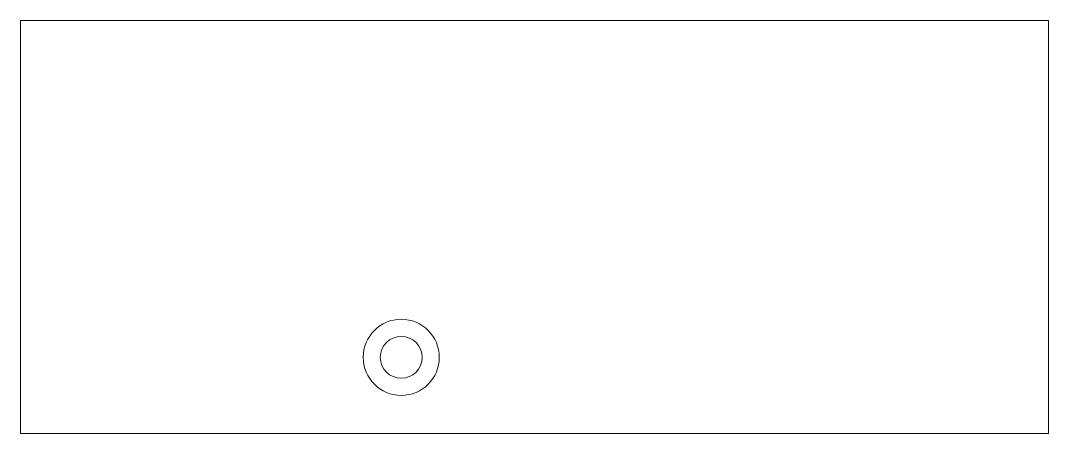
# Model space of a CAD drawing. Header units: inches. Extents: x -270 to 0, y 0 to 108.
import ezdxf

# ---------------------------------------------------------------- set-up
doc = ezdxf.new("R2010")
doc.units = ezdxf.units.IN
doc.header["$MEASUREMENT"] = 0
doc.layers.add('DECORATIONS', color=7, linetype='Continuous')
doc.layers.add('GEOMETRY-CUTTING', color=7, linetype='Continuous')

# ---------------------------------------------------------------- blocks, each defined once
blk = doc.blocks.new('Symbol1', base_point=(-135, 54.24))
at = {"layer": 'GEOMETRY-CUTTING', "color": 7, "linetype": 'Continuous', "lineweight": 0}
for p, q in [((-270, 108.49), (0, 108.49)), ((-270, 50.49), (-270, 108.49)), ((0, 108.49), (0, 0)), ((-270, 0), (-270, 50.49)), ((0, 0), (-270, 0))]:
    blk.add_line(p, q, dxfattribs=at)

msp = doc.modelspace()

# ---------------------------------------------------------------- linework, layer by layer
at = {"layer": 'DECORATIONS', "color": 50, "linetype": 'Continuous', "lineweight": 0}
for radius in [10, 5.5]:
    msp.add_circle((-170, 20), radius, dxfattribs=at)
at = {"layer": 'GEOMETRY-CUTTING', "color": 7, "linetype": 'Continuous', "lineweight": 0}
msp.add_circle((-170, 20), 5.5, dxfattribs=at)

# ---------------------------------------------------------------- block references
msp.add_blockref('Symbol1', (-135, 54.24))

doc.saveas('drawing.dxf')
